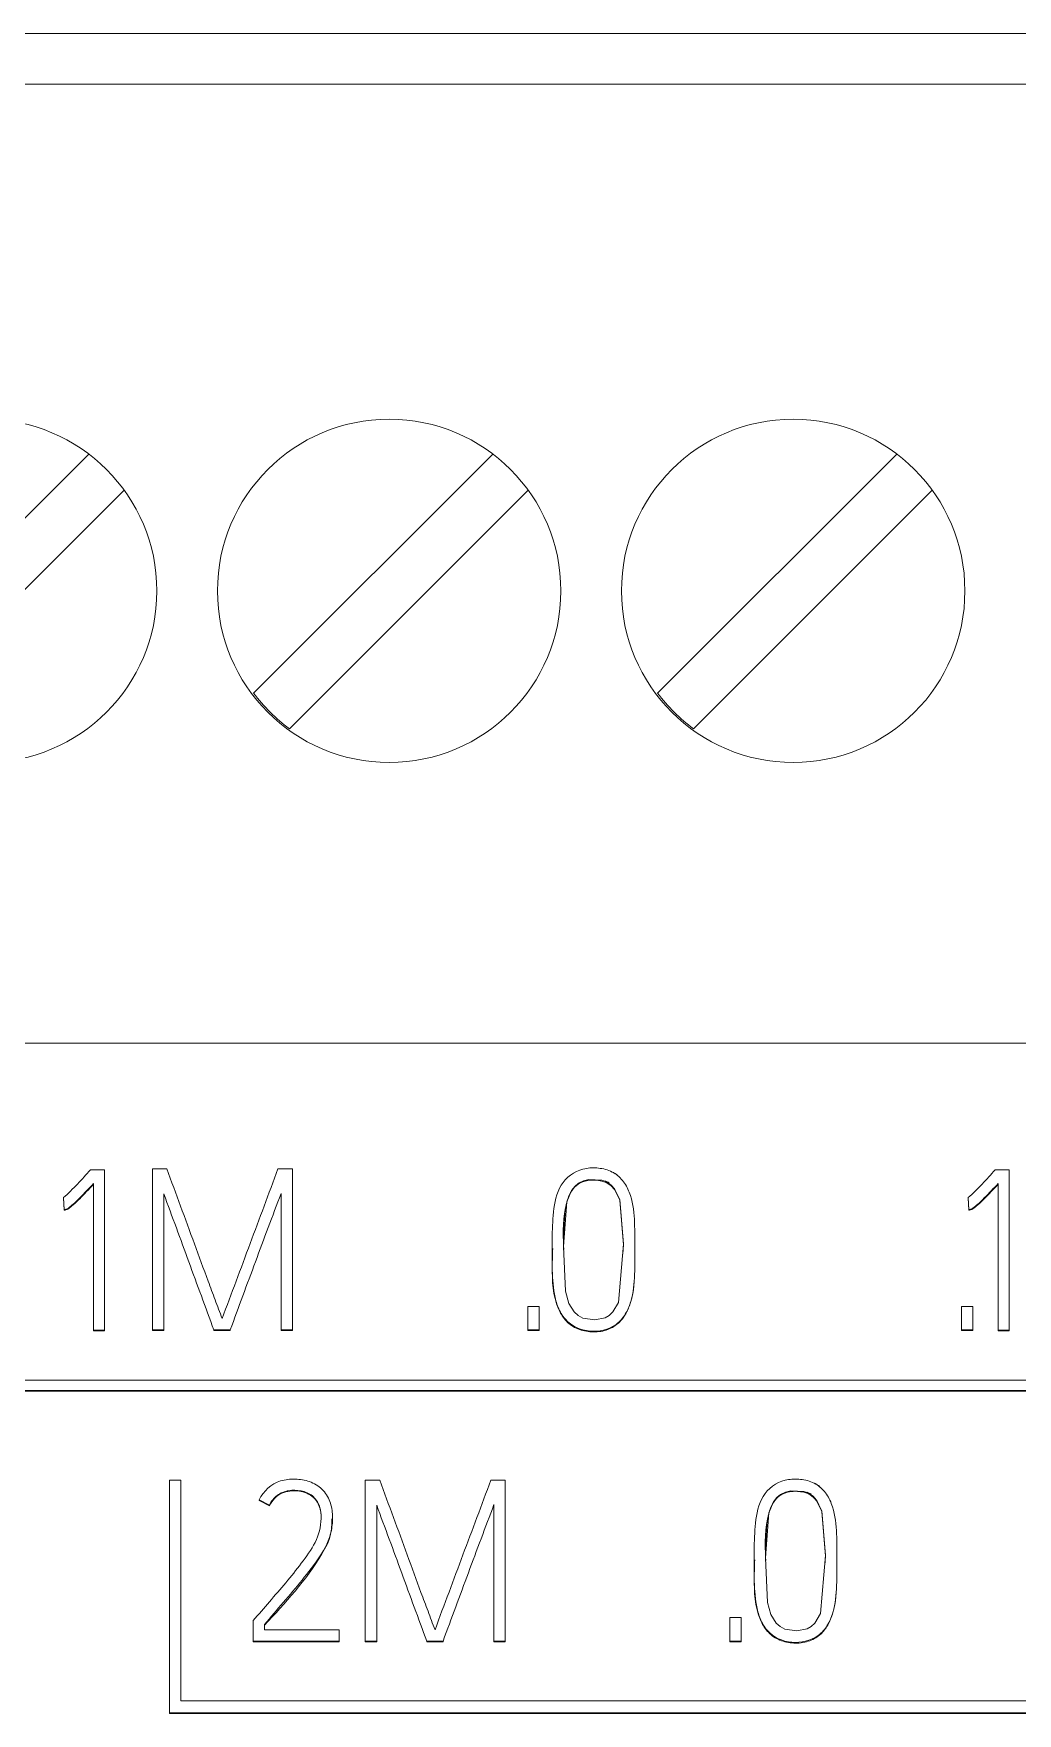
# Model space of a CAD drawing. Header units: millimetres. Extents: x 983 to 2111, y 2638 to 4457.
# Drawn here: x 1495.68 to 1505.42, y 3473.27 to 3489.91 of the extents above; entities that cross this region are included whole.
import ezdxf

# ---------------------------------------------------------------- set-up
doc = ezdxf.new("R2010")
doc.units = ezdxf.units.MM

# ---------------------------------------------------------------- blocks, each defined once
blk = doc.blocks.new('16DIDQ')
at = {"color": 7, "linetype": 'Continuous', "lineweight": 15}
for p, q in [((1533.41, 3489.908), (1488.91, 3489.908)), ((1533.41, 3489.408), (1488.91, 3489.408)), ((1493.858, 3483.376), (1496.226, 3485.743)), ((1497.858, 3483.376), (1500.226, 3485.743)), ((1501.858, 3483.376), (1504.226, 3485.743)), ((1496.576, 3485.386), (1494.212, 3483.022)), ((1500.576, 3485.386), (1498.212, 3483.022)), ((1504.576, 3485.386), (1502.212, 3483.022)), ((1532.51, 3479.908), (1488.01, 3479.908)), ((1496.856, 3477.067), (1496.856, 3478.663)), ((1496.856, 3478.663), (1496.998, 3478.663)), ((1498.099, 3478.663), (1498.243, 3478.663)), ((1498.243, 3478.663), (1498.243, 3477.067)), ((1496.243, 3478.654), (1496.383, 3478.654)), ((1496.272, 3477.065), (1496.272, 3478.517)), ((1496.383, 3478.654), (1496.383, 3477.065)), ((1505.2, 3478.654), (1505.34, 3478.654)), ((1505.229, 3477.065), (1505.229, 3478.517)), ((1505.34, 3478.654), (1505.34, 3477.065)), ((1495.982, 3478.26), (1495.975, 3478.378)), ((1495.975, 3478.371), (1495.975, 3478.378)), ((1495.982, 3478.253), (1495.975, 3478.371)), ((1496.969, 3478.415), (1496.969, 3477.067)), ((1498.13, 3477.067), (1498.13, 3478.419)), ((1504.938, 3478.26), (1504.931, 3478.378)), ((1504.931, 3478.378), (1504.931, 3478.371)), ((1504.938, 3478.253), (1504.931, 3478.371)), ((1495.982, 3478.26), (1495.982, 3478.253)), ((1504.938, 3478.253), (1504.938, 3478.26)), ((1500.813, 3477.879), (1500.813, 3477.872)), ((1501.632, 3477.751), (1501.632, 3477.758)), ((1500.572, 3477.299), (1500.572, 3477.067)), ((1500.685, 3477.299), (1500.572, 3477.299)), ((1500.685, 3477.067), (1500.685, 3477.299)), ((1504.865, 3477.299), (1504.978, 3477.299)), ((1504.865, 3477.067), (1504.865, 3477.299)), ((1504.978, 3477.299), (1504.978, 3477.067)), ((1496.383, 3477.065), (1496.272, 3477.065)), ((1496.272, 3477.058), (1496.272, 3477.065)), ((1496.383, 3477.058), (1496.272, 3477.058)), ((1496.383, 3477.058), (1496.383, 3477.065)), ((1496.969, 3477.067), (1496.856, 3477.067)), ((1496.856, 3477.067), (1496.856, 3477.06)), ((1496.969, 3477.06), (1496.856, 3477.06)), ((1496.969, 3477.06), (1496.969, 3477.067)), ((1497.626, 3477.067), (1497.464, 3477.067)), ((1497.464, 3477.06), (1497.464, 3477.067)), ((1497.626, 3477.06), (1497.464, 3477.06)), ((1497.626, 3477.06), (1497.626, 3477.067)), ((1498.243, 3477.067), (1498.13, 3477.067)), ((1498.13, 3477.06), (1498.13, 3477.067)), ((1498.243, 3477.06), (1498.13, 3477.06)), ((1498.243, 3477.06), (1498.243, 3477.067)), ((1500.572, 3477.067), (1500.685, 3477.067)), ((1500.572, 3477.06), (1500.572, 3477.067)), ((1500.685, 3477.06), (1500.572, 3477.06)), ((1500.685, 3477.067), (1500.685, 3477.06)), ((1504.978, 3477.067), (1504.865, 3477.067)), ((1504.865, 3477.06), (1504.865, 3477.067)), ((1504.865, 3477.06), (1504.978, 3477.06)), ((1504.978, 3477.067), (1504.978, 3477.06)), ((1505.229, 3477.058), (1505.229, 3477.065)), ((1505.34, 3477.065), (1505.229, 3477.065)), ((1505.229, 3477.058), (1505.34, 3477.058)), ((1505.34, 3477.058), (1505.34, 3477.065)), ((1495.203, 3476.569), (1530.484, 3476.569)), ((1530.594, 3476.468), (1495.093, 3476.468)), ((1495.093, 3476.461), (1530.594, 3476.461)), ((1497.025, 3475.579), (1497.025, 3473.275)), ((1497.136, 3475.579), (1497.025, 3475.579)), ((1497.136, 3473.393), (1497.136, 3475.579)), ((1498.964, 3473.984), (1498.964, 3475.58)), ((1498.964, 3475.58), (1499.106, 3475.58)), ((1500.206, 3475.58), (1500.35, 3475.58)), ((1500.35, 3475.58), (1500.35, 3473.984)), ((1497.914, 3475.383), (1497.914, 3475.376)), ((1497.914, 3475.383), (1498.014, 3475.332)), ((1497.914, 3475.376), (1498.014, 3475.325)), ((1498.014, 3475.332), (1498.014, 3475.325)), ((1499.077, 3475.332), (1499.077, 3473.984)), ((1500.237, 3473.984), (1500.237, 3475.337)), ((1498.64, 3475.196), (1498.64, 3475.203)), ((1502.813, 3474.796), (1502.813, 3474.789)), ((1503.632, 3474.668), (1503.632, 3474.675)), ((1497.854, 3474.188), (1497.854, 3473.984)), ((1502.572, 3473.984), (1502.572, 3474.217)), ((1502.572, 3474.217), (1502.685, 3474.217)), ((1502.685, 3474.217), (1502.685, 3473.984)), ((1497.965, 3474.095), (1497.965, 3474.148)), ((1498.706, 3474.095), (1497.965, 3474.095)), ((1498.706, 3473.984), (1498.706, 3474.095)), ((1497.854, 3473.984), (1498.706, 3473.984)), ((1497.854, 3473.984), (1497.854, 3473.977)), ((1497.854, 3473.977), (1498.706, 3473.977)), ((1498.706, 3473.984), (1498.706, 3473.977)), ((1499.077, 3473.984), (1498.964, 3473.984)), ((1498.964, 3473.984), (1498.964, 3473.977)), ((1499.077, 3473.977), (1498.964, 3473.977)), ((1499.077, 3473.977), (1499.077, 3473.984)), ((1499.734, 3473.984), (1499.572, 3473.984)), ((1499.572, 3473.977), (1499.572, 3473.984)), ((1499.734, 3473.977), (1499.572, 3473.977)), ((1499.734, 3473.977), (1499.734, 3473.984)), ((1500.35, 3473.984), (1500.237, 3473.984)), ((1500.237, 3473.977), (1500.237, 3473.984)), ((1500.35, 3473.977), (1500.237, 3473.977)), ((1500.35, 3473.977), (1500.35, 3473.984)), ((1502.685, 3473.984), (1502.572, 3473.984)), ((1502.572, 3473.984), (1502.572, 3473.977)), ((1502.685, 3473.977), (1502.572, 3473.977)), ((1502.685, 3473.984), (1502.685, 3473.977)), ((1532.504, 3473.393), (1497.136, 3473.393)), ((1497.025, 3473.275), (1532.614, 3473.275)), ((1497.025, 3473.275), (1497.025, 3473.268)), ((1497.025, 3473.268), (1532.614, 3473.268))]:
    blk.add_line(p, q, dxfattribs=at)
at = {"color": 7, "linetype": 'Continuous', "lineweight": 15, "flags": 128}
for points in [[(1501.305, 3478.549), (1501.178, 3478.556), (1501.123, 3478.543), (1501.076, 3478.52), (1501.037, 3478.489), (1501.004, 3478.447), (1500.958, 3478.336), (1500.927, 3477.893), (1500.947, 3477.45), (1500.98, 3477.33), (1501.031, 3477.245), (1501.07, 3477.21), (1501.117, 3477.185), (1501.236, 3477.167), (1501.337, 3477.187), (1501.379, 3477.211), (1501.415, 3477.245), (1501.471, 3477.34), (1501.521, 3477.916), (1501.483, 3478.358), (1501.432, 3478.465), (1501.398, 3478.502), (1501.358, 3478.53), (1501.341, 3478.539), (1501.338, 3478.541), (1501.338, 3478.541), (1501.337, 3478.541), (1501.337, 3478.541), (1501.336, 3478.541), (1501.336, 3478.541), (1501.336, 3478.541), (1501.336, 3478.541), (1501.337, 3478.541), (1501.337, 3478.541), (1501.337, 3478.541), (1501.337, 3478.541), (1501.337, 3478.541), (1501.338, 3478.541), (1501.362, 3478.531), (1501.376, 3478.525), (1501.378, 3478.524), (1501.378, 3478.524), (1501.378, 3478.524), (1501.377, 3478.524), (1501.377, 3478.525), (1501.377, 3478.525), (1501.377, 3478.525), (1501.377, 3478.525), (1501.377, 3478.525), (1501.377, 3478.525), (1501.377, 3478.524), (1501.378, 3478.524), (1501.378, 3478.524), (1501.378, 3478.524), (1501.378, 3478.524), (1501.378, 3478.524), (1501.378, 3478.524), (1501.377, 3478.525), (1501.377, 3478.525), (1501.377, 3478.525), (1501.377, 3478.525), (1501.377, 3478.525), (1501.377, 3478.524), (1501.378, 3478.524), (1501.378, 3478.524), (1501.378, 3478.524), (1501.378, 3478.524), (1501.378, 3478.524), (1501.377, 3478.525), (1501.377, 3478.525), (1501.377, 3478.525), (1501.377, 3478.525), (1501.377, 3478.525), (1501.377, 3478.525), (1501.377, 3478.525), (1501.378, 3478.524), (1501.378, 3478.524), (1501.378, 3478.524), (1501.378, 3478.524), (1501.378, 3478.524), (1501.378, 3478.524), (1501.378, 3478.524), (1501.377, 3478.524), (1501.377, 3478.525), (1501.377, 3478.525), (1501.377, 3478.525), (1501.377, 3478.525), (1501.378, 3478.524), (1501.378, 3478.524), (1501.378, 3478.524), (1501.378, 3478.524), (1501.378, 3478.524), (1501.378, 3478.524), (1501.377, 3478.525), (1501.377, 3478.525), (1501.377, 3478.525), (1501.377, 3478.525), (1501.377, 3478.525), (1501.377, 3478.525), (1501.377, 3478.525), (1501.378, 3478.524), (1501.378, 3478.524), (1501.378, 3478.524), (1501.378, 3478.524), (1501.378, 3478.524), (1501.378, 3478.524), (1501.378, 3478.524), (1501.377, 3478.525), (1501.377, 3478.525), (1501.377, 3478.525), (1501.377, 3478.525), (1501.377, 3478.525), (1501.378, 3478.524), (1501.378, 3478.524), (1501.378, 3478.524), (1501.378, 3478.524), (1501.378, 3478.524), (1501.378, 3478.524), (1501.378, 3478.524), (1501.377, 3478.524), (1501.377, 3478.525), (1501.377, 3478.525), (1501.377, 3478.525), (1501.377, 3478.525), (1501.378, 3478.524), (1501.378, 3478.524), (1501.378, 3478.524), (1501.378, 3478.524), (1501.378, 3478.524), (1501.378, 3478.524), (1501.377, 3478.525), (1501.377, 3478.525), (1501.376, 3478.525), (1501.376, 3478.525), (1501.376, 3478.525), (1501.376, 3478.525), (1501.377, 3478.525), (1501.377, 3478.525), (1501.378, 3478.524), (1501.378, 3478.524), (1501.378, 3478.524), (1501.378, 3478.524), (1501.378, 3478.524), (1501.377, 3478.525), (1501.376, 3478.525), (1501.376, 3478.525), (1501.376, 3478.525), (1501.376, 3478.525), (1501.376, 3478.525), (1501.377, 3478.524), (1501.378, 3478.524), (1501.378, 3478.524), (1501.378, 3478.524), (1501.378, 3478.524), (1501.377, 3478.524), (1501.377, 3478.525), (1501.377, 3478.525), (1501.377, 3478.525), (1501.367, 3478.529), (1501.305, 3478.549)], [(1501.515, 3477.819), (1501.521, 3477.909), (1501.483, 3478.351), (1501.436, 3478.453), (1501.399, 3478.494), (1501.356, 3478.524), (1501.34, 3478.533), (1501.336, 3478.534), (1501.336, 3478.535), (1501.336, 3478.535), (1501.336, 3478.535), (1501.336, 3478.535), (1501.336, 3478.535), (1501.336, 3478.535), (1501.336, 3478.535), (1501.338, 3478.534), (1501.367, 3478.522), (1501.374, 3478.519), (1501.377, 3478.518), (1501.377, 3478.517), (1501.378, 3478.517), (1501.378, 3478.517), (1501.378, 3478.517), (1501.377, 3478.517), (1501.375, 3478.518), (1501.367, 3478.521), (1501.305, 3478.542)], [(1501.521, 3477.909), (1501.483, 3478.351), (1501.432, 3478.458), (1501.398, 3478.495), (1501.358, 3478.523), (1501.341, 3478.532), (1501.338, 3478.534), (1501.338, 3478.534), (1501.337, 3478.534), (1501.337, 3478.534), (1501.336, 3478.534), (1501.336, 3478.534), (1501.336, 3478.534), (1501.336, 3478.534), (1501.337, 3478.534), (1501.337, 3478.534), (1501.337, 3478.534), (1501.337, 3478.534), (1501.337, 3478.534), (1501.338, 3478.534), (1501.362, 3478.524), (1501.376, 3478.518), (1501.378, 3478.517), (1501.378, 3478.517), (1501.378, 3478.517), (1501.377, 3478.517), (1501.377, 3478.518), (1501.377, 3478.518), (1501.377, 3478.518), (1501.377, 3478.518), (1501.377, 3478.518), (1501.377, 3478.518), (1501.377, 3478.517), (1501.378, 3478.517), (1501.378, 3478.517), (1501.378, 3478.517), (1501.378, 3478.517), (1501.378, 3478.517), (1501.378, 3478.517), (1501.377, 3478.518), (1501.377, 3478.518), (1501.377, 3478.518), (1501.377, 3478.518), (1501.377, 3478.518), (1501.377, 3478.517), (1501.378, 3478.517), (1501.378, 3478.517), (1501.378, 3478.517), (1501.378, 3478.517), (1501.378, 3478.517), (1501.377, 3478.518), (1501.377, 3478.518), (1501.377, 3478.518), (1501.377, 3478.518), (1501.377, 3478.518), (1501.377, 3478.518), (1501.377, 3478.518), (1501.378, 3478.517), (1501.378, 3478.517), (1501.378, 3478.517), (1501.378, 3478.517), (1501.378, 3478.517), (1501.378, 3478.517), (1501.378, 3478.517), (1501.377, 3478.517), (1501.377, 3478.518), (1501.377, 3478.518), (1501.377, 3478.518), (1501.377, 3478.518), (1501.378, 3478.517), (1501.378, 3478.517), (1501.378, 3478.517), (1501.378, 3478.517), (1501.378, 3478.517), (1501.378, 3478.517), (1501.377, 3478.518), (1501.377, 3478.518), (1501.377, 3478.518), (1501.377, 3478.518), (1501.377, 3478.518), (1501.377, 3478.518), (1501.377, 3478.518), (1501.378, 3478.517), (1501.378, 3478.517), (1501.378, 3478.517), (1501.378, 3478.517), (1501.378, 3478.517), (1501.378, 3478.517), (1501.378, 3478.517), (1501.377, 3478.518), (1501.377, 3478.518), (1501.377, 3478.518), (1501.377, 3478.518), (1501.377, 3478.518), (1501.378, 3478.517), (1501.378, 3478.517), (1501.378, 3478.517), (1501.378, 3478.517), (1501.378, 3478.517), (1501.378, 3478.517), (1501.378, 3478.517), (1501.377, 3478.517), (1501.377, 3478.518), (1501.377, 3478.518), (1501.377, 3478.518), (1501.377, 3478.518), (1501.378, 3478.517), (1501.378, 3478.517), (1501.378, 3478.517), (1501.378, 3478.517), (1501.378, 3478.517), (1501.378, 3478.517), (1501.377, 3478.518), (1501.377, 3478.518), (1501.376, 3478.518), (1501.376, 3478.518), (1501.376, 3478.518), (1501.376, 3478.518), (1501.377, 3478.518), (1501.377, 3478.517), (1501.378, 3478.517), (1501.378, 3478.517), (1501.378, 3478.517), (1501.378, 3478.517), (1501.378, 3478.517), (1501.377, 3478.518), (1501.376, 3478.518), (1501.376, 3478.518), (1501.376, 3478.518), (1501.376, 3478.518), (1501.376, 3478.518), (1501.377, 3478.517), (1501.378, 3478.517), (1501.378, 3478.517), (1501.378, 3478.517), (1501.378, 3478.517), (1501.377, 3478.517), (1501.377, 3478.518), (1501.377, 3478.518), (1501.377, 3478.518), (1501.367, 3478.522), (1501.305, 3478.542)], [(1503.305, 3475.467), (1503.178, 3475.473), (1503.123, 3475.461), (1503.076, 3475.438), (1503.037, 3475.406), (1503.004, 3475.365), (1502.958, 3475.254), (1502.927, 3474.811), (1502.947, 3474.368), (1502.98, 3474.248), (1503.031, 3474.162), (1503.07, 3474.128), (1503.117, 3474.103), (1503.236, 3474.085), (1503.337, 3474.105), (1503.379, 3474.129), (1503.415, 3474.163), (1503.471, 3474.258), (1503.521, 3474.834), (1503.483, 3475.275), (1503.432, 3475.382), (1503.398, 3475.42), (1503.358, 3475.448), (1503.341, 3475.457), (1503.338, 3475.458), (1503.338, 3475.458), (1503.337, 3475.459), (1503.337, 3475.459), (1503.336, 3475.459), (1503.336, 3475.459), (1503.336, 3475.459), (1503.336, 3475.459), (1503.337, 3475.459), (1503.337, 3475.459), (1503.337, 3475.459), (1503.337, 3475.459), (1503.337, 3475.459), (1503.338, 3475.459), (1503.362, 3475.448), (1503.376, 3475.443), (1503.378, 3475.442), (1503.378, 3475.442), (1503.378, 3475.442), (1503.377, 3475.442), (1503.377, 3475.442), (1503.377, 3475.442), (1503.377, 3475.442), (1503.377, 3475.442), (1503.377, 3475.442), (1503.377, 3475.442), (1503.377, 3475.442), (1503.378, 3475.442), (1503.378, 3475.442), (1503.378, 3475.442), (1503.378, 3475.442), (1503.378, 3475.442), (1503.378, 3475.442), (1503.377, 3475.442), (1503.377, 3475.442), (1503.377, 3475.442), (1503.377, 3475.442), (1503.377, 3475.442), (1503.377, 3475.442), (1503.378, 3475.442), (1503.378, 3475.442), (1503.378, 3475.442), (1503.378, 3475.442), (1503.378, 3475.442), (1503.377, 3475.442), (1503.377, 3475.442), (1503.377, 3475.442), (1503.377, 3475.442), (1503.377, 3475.442), (1503.377, 3475.442), (1503.377, 3475.442), (1503.378, 3475.442), (1503.378, 3475.442), (1503.378, 3475.442), (1503.378, 3475.442), (1503.378, 3475.442), (1503.378, 3475.442), (1503.378, 3475.442), (1503.377, 3475.442), (1503.377, 3475.442), (1503.377, 3475.442), (1503.377, 3475.442), (1503.377, 3475.442), (1503.378, 3475.442), (1503.378, 3475.442), (1503.378, 3475.442), (1503.378, 3475.442), (1503.378, 3475.442), (1503.378, 3475.442), (1503.377, 3475.442), (1503.377, 3475.442), (1503.377, 3475.442), (1503.377, 3475.442), (1503.377, 3475.442), (1503.377, 3475.442), (1503.377, 3475.442), (1503.378, 3475.442), (1503.378, 3475.442), (1503.378, 3475.442), (1503.378, 3475.442), (1503.378, 3475.442), (1503.378, 3475.442), (1503.378, 3475.442), (1503.377, 3475.442), (1503.377, 3475.442), (1503.377, 3475.442), (1503.377, 3475.442), (1503.377, 3475.442), (1503.378, 3475.442), (1503.378, 3475.442), (1503.378, 3475.442), (1503.378, 3475.442), (1503.378, 3475.442), (1503.378, 3475.442), (1503.378, 3475.442), (1503.377, 3475.442), (1503.377, 3475.442), (1503.377, 3475.442), (1503.377, 3475.442), (1503.377, 3475.442), (1503.378, 3475.442), (1503.378, 3475.442), (1503.378, 3475.442), (1503.378, 3475.442), (1503.378, 3475.442), (1503.378, 3475.442), (1503.377, 3475.442), (1503.377, 3475.442), (1503.376, 3475.442), (1503.376, 3475.442), (1503.376, 3475.442), (1503.376, 3475.442), (1503.377, 3475.442), (1503.377, 3475.442), (1503.378, 3475.442), (1503.378, 3475.442), (1503.378, 3475.442), (1503.378, 3475.442), (1503.378, 3475.442), (1503.377, 3475.442), (1503.376, 3475.442), (1503.376, 3475.443), (1503.376, 3475.443), (1503.376, 3475.443), (1503.376, 3475.442), (1503.377, 3475.442), (1503.378, 3475.442), (1503.378, 3475.442), (1503.378, 3475.442), (1503.378, 3475.442), (1503.377, 3475.442), (1503.377, 3475.442), (1503.377, 3475.442), (1503.377, 3475.442), (1503.367, 3475.446), (1503.305, 3475.467)], [(1503.515, 3474.736), (1503.521, 3474.827), (1503.483, 3475.268), (1503.436, 3475.37), (1503.399, 3475.412), (1503.356, 3475.442), (1503.34, 3475.45), (1503.336, 3475.452), (1503.336, 3475.452), (1503.336, 3475.452), (1503.336, 3475.452), (1503.336, 3475.452), (1503.336, 3475.452), (1503.336, 3475.452), (1503.336, 3475.452), (1503.338, 3475.452), (1503.367, 3475.439), (1503.374, 3475.436), (1503.377, 3475.435), (1503.377, 3475.435), (1503.378, 3475.435), (1503.378, 3475.435), (1503.378, 3475.435), (1503.377, 3475.435), (1503.375, 3475.436), (1503.367, 3475.439), (1503.305, 3475.46)], [(1503.521, 3474.827), (1503.483, 3475.268), (1503.432, 3475.375), (1503.398, 3475.413), (1503.358, 3475.441), (1503.341, 3475.45), (1503.338, 3475.451), (1503.338, 3475.451), (1503.337, 3475.452), (1503.337, 3475.452), (1503.336, 3475.452), (1503.336, 3475.452), (1503.336, 3475.452), (1503.336, 3475.452), (1503.337, 3475.452), (1503.337, 3475.452), (1503.337, 3475.452), (1503.337, 3475.452), (1503.337, 3475.452), (1503.338, 3475.452), (1503.362, 3475.441), (1503.376, 3475.436), (1503.378, 3475.435), (1503.378, 3475.435), (1503.378, 3475.435), (1503.377, 3475.435), (1503.377, 3475.435), (1503.377, 3475.435), (1503.377, 3475.435), (1503.377, 3475.435), (1503.377, 3475.435), (1503.377, 3475.435), (1503.377, 3475.435), (1503.378, 3475.435), (1503.378, 3475.435), (1503.378, 3475.435), (1503.378, 3475.435), (1503.378, 3475.435), (1503.378, 3475.435), (1503.377, 3475.435), (1503.377, 3475.435), (1503.377, 3475.435), (1503.377, 3475.435), (1503.377, 3475.435), (1503.377, 3475.435), (1503.378, 3475.435), (1503.378, 3475.435), (1503.378, 3475.435), (1503.378, 3475.435), (1503.378, 3475.435), (1503.377, 3475.435), (1503.377, 3475.435), (1503.377, 3475.435), (1503.377, 3475.435), (1503.377, 3475.435), (1503.377, 3475.435), (1503.377, 3475.435), (1503.378, 3475.435), (1503.378, 3475.435), (1503.378, 3475.435), (1503.378, 3475.435), (1503.378, 3475.435), (1503.378, 3475.435), (1503.378, 3475.435), (1503.377, 3475.435), (1503.377, 3475.435), (1503.377, 3475.435), (1503.377, 3475.435), (1503.377, 3475.435), (1503.378, 3475.435), (1503.378, 3475.435), (1503.378, 3475.435), (1503.378, 3475.435), (1503.378, 3475.435), (1503.378, 3475.435), (1503.377, 3475.435), (1503.377, 3475.435), (1503.377, 3475.435), (1503.377, 3475.435), (1503.377, 3475.435), (1503.377, 3475.435), (1503.377, 3475.435), (1503.378, 3475.435), (1503.378, 3475.435), (1503.378, 3475.435), (1503.378, 3475.435), (1503.378, 3475.435), (1503.378, 3475.435), (1503.378, 3475.435), (1503.377, 3475.435), (1503.377, 3475.435), (1503.377, 3475.435), (1503.377, 3475.435), (1503.377, 3475.435), (1503.378, 3475.435), (1503.378, 3475.435), (1503.378, 3475.435), (1503.378, 3475.435), (1503.378, 3475.435), (1503.378, 3475.435), (1503.378, 3475.435), (1503.377, 3475.435), (1503.377, 3475.435), (1503.377, 3475.435), (1503.377, 3475.435), (1503.377, 3475.435), (1503.378, 3475.435), (1503.378, 3475.435), (1503.378, 3475.435), (1503.378, 3475.435), (1503.378, 3475.435), (1503.378, 3475.435), (1503.377, 3475.435), (1503.377, 3475.435), (1503.376, 3475.435), (1503.376, 3475.435), (1503.376, 3475.435), (1503.376, 3475.435), (1503.377, 3475.435), (1503.377, 3475.435), (1503.378, 3475.435), (1503.378, 3475.435), (1503.378, 3475.435), (1503.378, 3475.435), (1503.378, 3475.435), (1503.377, 3475.435), (1503.376, 3475.435), (1503.376, 3475.435), (1503.376, 3475.436), (1503.376, 3475.435), (1503.376, 3475.435), (1503.377, 3475.435), (1503.378, 3475.435), (1503.378, 3475.435), (1503.378, 3475.435), (1503.378, 3475.435), (1503.377, 3475.435), (1503.377, 3475.435), (1503.377, 3475.435), (1503.377, 3475.435), (1503.367, 3475.439), (1503.305, 3475.46)]]:
    blk.add_lwpolyline(points, dxfattribs=at)
at = {"color": 7, "linetype": 'Continuous', "lineweight": 15}
for centre in [(1495.2, 3484.388), (1499.2, 3484.388), (1503.2, 3484.388)]:
    blk.add_circle(centre, 1.7, dxfattribs=at)
for centre in [(1499.224, 3484.388), (1503.224, 3484.388)]:
    blk.add_arc(centre, 1.7, 216.5435, 233.4565, dxfattribs=at)
for points, knots in [([(1496.998, 3478.663), (1497.044, 3478.539), (1497.089, 3478.415), (1497.18, 3478.168), (1497.227, 3478.045), (1497.316, 3477.797), (1497.362, 3477.673), (1497.431, 3477.488), (1497.454, 3477.426), (1497.5, 3477.302), (1497.521, 3477.24), (1497.548, 3477.18)], [0, 0, 0, 0, 0.25, 0.25, 0.5, 0.5, 0.75, 0.75, 0.875, 0.875, 1, 1, 1, 1]), ([(1497.548, 3477.18), (1497.591, 3477.304), (1497.639, 3477.427), (1497.685, 3477.551), (1497.731, 3477.674), (1497.777, 3477.798), (1497.823, 3477.922), (1497.869, 3478.045), (1497.916, 3478.168), (1497.962, 3478.292), (1498.007, 3478.415), (1498.053, 3478.539), (1498.099, 3478.663)], [0, 0, 0, 0, 0.000396463, 0.000396463, 0.000396463, 0.000792825, 0.000792825, 0.000792825, 0.001189117, 0.001189117, 0.001189117, 0.001585407, 0.001585407, 0.001585407, 0.001585407]), ([(1501.392, 3478.638), (1501.415, 3478.628), (1501.437, 3478.615), (1501.464, 3478.599), (1501.468, 3478.596), (1501.455, 3478.605), (1501.44, 3478.614), (1501.419, 3478.628), (1501.415, 3478.631), (1501.429, 3478.621), (1501.445, 3478.61), (1501.478, 3478.582), (1501.495, 3478.566), (1501.539, 3478.513), (1501.561, 3478.473), (1501.611, 3478.345), (1501.622, 3478.254), (1501.633, 3478.072), (1501.632, 3477.982), (1501.632, 3477.8), (1501.634, 3477.709), (1501.627, 3477.528), (1501.618, 3477.436), (1501.58, 3477.305), (1501.562, 3477.263), (1501.514, 3477.185), (1501.484, 3477.149), (1501.373, 3477.068), (1501.278, 3477.048), (1501.095, 3477.064), (1501.005, 3477.103), (1500.914, 3477.207), (1500.891, 3477.249), (1500.856, 3477.333), (1500.844, 3477.377), (1500.82, 3477.511), (1500.816, 3477.602), (1500.813, 3477.784), (1500.813, 3477.876), (1500.815, 3478.057), (1500.817, 3478.145), (1500.837, 3478.327), (1500.855, 3478.423), (1500.95, 3478.578), (1501.031, 3478.637), (1501.163, 3478.672), (1501.21, 3478.674), (1501.301, 3478.668), (1501.347, 3478.659), (1501.392, 3478.638)], [0, 0, 0, 0, 0.015625, 0.015625, 0.03125, 0.03125, 0.046875, 0.046875, 0.0625, 0.0625, 0.078125, 0.078125, 0.09375, 0.09375, 0.125, 0.125, 0.1875, 0.1875, 0.25, 0.25, 0.3125, 0.3125, 0.375, 0.375, 0.40625, 0.40625, 0.4375, 0.4375, 0.5, 0.5, 0.5625, 0.5625, 0.59375, 0.59375, 0.625, 0.625, 0.6875, 0.6875, 0.75, 0.75, 0.8125, 0.8125, 0.875, 0.875, 0.9375, 0.9375, 0.96875, 0.96875, 1, 1, 1, 1]), ([(1495.975, 3478.378), (1496, 3478.398), (1496.023, 3478.42), (1496.046, 3478.443), (1496.069, 3478.465), (1496.091, 3478.489), (1496.113, 3478.512), (1496.157, 3478.559), (1496.201, 3478.605), (1496.243, 3478.654)], [0, 0, 0, 0, 0.0000967546, 0.0000967546, 0.0000967546, 0.000193294, 0.000193294, 0.000193294, 0.0003859746, 0.0003859746, 0.0003859746, 0.0003859746]), ([(1496.272, 3478.517), (1496.25, 3478.493), (1496.227, 3478.469), (1496.205, 3478.445), (1496.182, 3478.421), (1496.159, 3478.397), (1496.136, 3478.374), (1496.115, 3478.353), (1496.094, 3478.332), (1496.071, 3478.312), (1496.056, 3478.299), (1496.041, 3478.285), (1496.024, 3478.274), (1496.016, 3478.269), (1496.008, 3478.265), (1496, 3478.263), (1495.994, 3478.261), (1495.988, 3478.26), (1495.982, 3478.26)], [0, 0, 0, 0, 0.0000990184, 0.0000990184, 0.0000990184, 0.0001980448, 0.0001980448, 0.0001980448, 0.0002868806, 0.0002868806, 0.0002868806, 0.0003483915, 0.0003483915, 0.0003483915, 0.0003746495, 0.0003746495, 0.0003746495, 0.000393231, 0.000393231, 0.000393231, 0.000393231]), ([(1496.272, 3478.51), (1496.25, 3478.486), (1496.227, 3478.462), (1496.205, 3478.438), (1496.182, 3478.414), (1496.159, 3478.39), (1496.136, 3478.367), (1496.115, 3478.346), (1496.094, 3478.325), (1496.071, 3478.305), (1496.056, 3478.292), (1496.041, 3478.278), (1496.024, 3478.267), (1496.016, 3478.262), (1496.008, 3478.258), (1496, 3478.256), (1495.994, 3478.254), (1495.988, 3478.253), (1495.982, 3478.253)], [0, 0, 0, 0, 0.0000990184, 0.0000990184, 0.0000990184, 0.0001980448, 0.0001980448, 0.0001980448, 0.0002868806, 0.0002868806, 0.0002868806, 0.0003483915, 0.0003483915, 0.0003483915, 0.0003746495, 0.0003746495, 0.0003746495, 0.000393231, 0.000393231, 0.000393231, 0.000393231]), ([(1501.305, 3478.542), (1501.264, 3478.548), (1501.203, 3478.556), (1501.125, 3478.54), (1501.074, 3478.515), (1501.031, 3478.479), (1500.987, 3478.418), (1500.918, 3478.224), (1500.92, 3478.027), (1500.928, 3477.872), (1500.928, 3477.864)], [0, 0, 0, 0, 0.13391, 0.194377, 0.255054, 0.315663, 0.375963, 0.49607, 0.975785, 1, 1, 1, 1]), ([(1501.305, 3478.542), (1501.291, 3478.545), (1501.263, 3478.551), (1501.185, 3478.554), (1501.082, 3478.533), (1500.994, 3478.439), (1500.948, 3478.314), (1500.93, 3478.126), (1500.928, 3477.978), (1500.927, 3477.886)], [0, 0, 0, 0, 0.0460077, 0.0952134, 0.2602926, 0.3733673, 0.5069207, 0.6954469, 1, 1, 1, 1]), ([(1504.931, 3478.378), (1504.956, 3478.398), (1504.98, 3478.42), (1505.003, 3478.443), (1505.026, 3478.465), (1505.048, 3478.489), (1505.07, 3478.512), (1505.114, 3478.559), (1505.158, 3478.605), (1505.2, 3478.654)], [0, 0, 0, 0, 0.0000967546, 0.0000967546, 0.0000967546, 0.000193294, 0.000193294, 0.000193294, 0.0003859746, 0.0003859746, 0.0003859746, 0.0003859746]), ([(1505.229, 3478.517), (1505.206, 3478.493), (1505.184, 3478.469), (1505.161, 3478.445), (1505.138, 3478.421), (1505.115, 3478.397), (1505.092, 3478.374), (1505.071, 3478.353), (1505.05, 3478.332), (1505.028, 3478.312), (1505.013, 3478.299), (1504.997, 3478.285), (1504.98, 3478.274), (1504.973, 3478.269), (1504.965, 3478.265), (1504.956, 3478.263), (1504.95, 3478.261), (1504.944, 3478.26), (1504.938, 3478.26)], [0, 0, 0, 0, 0.0000990184, 0.0000990184, 0.0000990184, 0.0001980448, 0.0001980448, 0.0001980448, 0.0002868806, 0.0002868806, 0.0002868806, 0.0003483915, 0.0003483915, 0.0003483915, 0.0003746495, 0.0003746495, 0.0003746495, 0.000393231, 0.000393231, 0.000393231, 0.000393231]), ([(1505.229, 3478.51), (1505.206, 3478.486), (1505.184, 3478.462), (1505.161, 3478.438), (1505.138, 3478.414), (1505.115, 3478.39), (1505.092, 3478.367), (1505.071, 3478.346), (1505.05, 3478.325), (1505.028, 3478.305), (1505.013, 3478.292), (1504.997, 3478.278), (1504.98, 3478.267), (1504.973, 3478.262), (1504.965, 3478.258), (1504.956, 3478.256), (1504.95, 3478.254), (1504.944, 3478.253), (1504.938, 3478.253)], [0, 0, 0, 0, 0.0000990184, 0.0000990184, 0.0000990184, 0.0001980448, 0.0001980448, 0.0001980448, 0.0002868806, 0.0002868806, 0.0002868806, 0.0003483915, 0.0003483915, 0.0003483915, 0.0003746495, 0.0003746495, 0.0003746495, 0.000393231, 0.000393231, 0.000393231, 0.000393231]), ([(1497.464, 3477.067), (1497.382, 3477.291), (1497.299, 3477.516), (1497.175, 3477.853), (1497.135, 3477.966), (1497.051, 3478.19), (1497.009, 3478.302), (1496.969, 3478.415)], [0, 0, 0, 0, 0.5, 0.5, 0.75, 0.75, 1, 1, 1, 1]), ([(1498.13, 3478.419), (1498.088, 3478.306), (1498.045, 3478.194), (1498.002, 3478.082), (1497.96, 3477.969), (1497.918, 3477.856), (1497.877, 3477.743), (1497.835, 3477.631), (1497.793, 3477.518), (1497.751, 3477.405), (1497.709, 3477.292), (1497.668, 3477.179), (1497.626, 3477.067)], [0, 0, 0, 0, 0.000361634, 0.000361634, 0.000361634, 0.000723249, 0.000723249, 0.000723249, 0.001084847, 0.001084847, 0.001084847, 0.001446445, 0.001446445, 0.001446445, 0.001446445]), ([(1501.632, 3477.826), (1501.632, 3477.79), (1501.632, 3477.734), (1501.631, 3477.667), (1501.629, 3477.53), (1501.611, 3477.369), (1501.533, 3477.2), (1501.45, 3477.108), (1501.331, 3477.05), (1501.188, 3477.042), (1501.071, 3477.069), (1500.991, 3477.118), (1500.927, 3477.18), (1500.821, 3477.362), (1500.811, 3477.615), (1500.817, 3477.813), (1500.819, 3477.872)], [0, 0, 0, 0, 0.053654, 0.081868, 0.098633, 0.255755, 0.316441, 0.369692, 0.435315, 0.50582, 0.575853, 0.608847, 0.642232, 0.705574, 0.913729, 1, 1, 1, 1]), ([(1497.965, 3474.148), (1498.089, 3474.295), (1498.216, 3474.44), (1498.398, 3474.664), (1498.457, 3474.739), (1498.564, 3474.9), (1498.609, 3474.987), (1498.637, 3475.129), (1498.641, 3475.177), (1498.637, 3475.274), (1498.63, 3475.322), (1498.596, 3475.414), (1498.569, 3475.454), (1498.5, 3475.524), (1498.457, 3475.548), (1498.366, 3475.58), (1498.318, 3475.588), (1498.221, 3475.59), (1498.172, 3475.586), (1498.033, 3475.542), (1497.954, 3475.473), (1497.914, 3475.383)], [0, 0, 0, 0, 0.25, 0.25, 0.375, 0.375, 0.5, 0.5, 0.5625, 0.5625, 0.625, 0.625, 0.6875, 0.6875, 0.75, 0.75, 0.8125, 0.8125, 0.875, 0.875, 1, 1, 1, 1]), ([(1499.106, 3475.58), (1499.151, 3475.457), (1499.197, 3475.333), (1499.288, 3475.086), (1499.335, 3474.962), (1499.424, 3474.714), (1499.469, 3474.59), (1499.538, 3474.405), (1499.562, 3474.343), (1499.608, 3474.22), (1499.628, 3474.157), (1499.656, 3474.097)], [0, 0, 0, 0, 0.25, 0.25, 0.5, 0.5, 0.75, 0.75, 0.875, 0.875, 1, 1, 1, 1]), ([(1499.656, 3474.097), (1499.699, 3474.222), (1499.746, 3474.345), (1499.793, 3474.469), (1499.839, 3474.592), (1499.884, 3474.716), (1499.93, 3474.839), (1499.976, 3474.963), (1500.023, 3475.086), (1500.069, 3475.209), (1500.115, 3475.333), (1500.161, 3475.457), (1500.206, 3475.58)], [0, 0, 0, 0, 0.000396463, 0.000396463, 0.000396463, 0.000792825, 0.000792825, 0.000792825, 0.001189117, 0.001189117, 0.001189117, 0.001585407, 0.001585407, 0.001585407, 0.001585407]), ([(1503.392, 3475.556), (1503.415, 3475.545), (1503.437, 3475.533), (1503.464, 3475.517), (1503.468, 3475.514), (1503.455, 3475.522), (1503.44, 3475.532), (1503.419, 3475.546), (1503.415, 3475.548), (1503.429, 3475.539), (1503.445, 3475.528), (1503.478, 3475.5), (1503.495, 3475.483), (1503.539, 3475.431), (1503.561, 3475.39), (1503.611, 3475.263), (1503.622, 3475.171), (1503.633, 3474.99), (1503.632, 3474.899), (1503.632, 3474.718), (1503.634, 3474.627), (1503.627, 3474.445), (1503.618, 3474.354), (1503.58, 3474.223), (1503.562, 3474.181), (1503.514, 3474.103), (1503.484, 3474.067), (1503.373, 3473.986), (1503.278, 3473.965), (1503.095, 3473.982), (1503.005, 3474.02), (1502.914, 3474.125), (1502.891, 3474.166), (1502.856, 3474.251), (1502.844, 3474.295), (1502.82, 3474.429), (1502.816, 3474.52), (1502.813, 3474.702), (1502.813, 3474.793), (1502.815, 3474.974), (1502.817, 3475.063), (1502.837, 3475.244), (1502.855, 3475.34), (1502.95, 3475.496), (1503.031, 3475.555), (1503.163, 3475.589), (1503.21, 3475.591), (1503.301, 3475.585), (1503.347, 3475.576), (1503.392, 3475.556)], [0, 0, 0, 0, 0.015625, 0.015625, 0.03125, 0.03125, 0.046875, 0.046875, 0.0625, 0.0625, 0.078125, 0.078125, 0.09375, 0.09375, 0.125, 0.125, 0.1875, 0.1875, 0.25, 0.25, 0.3125, 0.3125, 0.375, 0.375, 0.40625, 0.40625, 0.4375, 0.4375, 0.5, 0.5, 0.5625, 0.5625, 0.59375, 0.59375, 0.625, 0.625, 0.6875, 0.6875, 0.75, 0.75, 0.8125, 0.8125, 0.875, 0.875, 0.9375, 0.9375, 0.96875, 0.96875, 1, 1, 1, 1]), ([(1498.014, 3475.332), (1498.032, 3475.37), (1498.058, 3475.403), (1498.124, 3475.453), (1498.163, 3475.468), (1498.245, 3475.481), (1498.287, 3475.481), (1498.368, 3475.465), (1498.408, 3475.449), (1498.472, 3475.397), (1498.495, 3475.361), (1498.523, 3475.282), (1498.527, 3475.241), (1498.525, 3475.116), (1498.503, 3475.035), (1498.429, 3474.888), (1498.379, 3474.822), (1498.281, 3474.69), (1498.229, 3474.626), (1498.07, 3474.437), (1497.962, 3474.312), (1497.854, 3474.188)], [0, 0, 0, 0, 0.0625, 0.0625, 0.125, 0.125, 0.1875, 0.1875, 0.25, 0.25, 0.3125, 0.3125, 0.375, 0.375, 0.5, 0.5, 0.625, 0.625, 0.75, 0.75, 1, 1, 1, 1]), ([(1498.014, 3475.325), (1498.029, 3475.351), (1498.06, 3475.402), (1498.134, 3475.453), (1498.231, 3475.476), (1498.331, 3475.472), (1498.423, 3475.434), (1498.482, 3475.379), (1498.517, 3475.299), (1498.532, 3475.236), (1498.526, 3475.199), (1498.526, 3475.199)], [0, 0, 0, 0, 0.120675, 0.241615, 0.352963, 0.526512, 0.63822, 0.750652, 0.846194, 0.998065, 1, 1, 1, 1]), ([(1499.572, 3473.984), (1499.489, 3474.209), (1499.407, 3474.434), (1499.283, 3474.771), (1499.242, 3474.883), (1499.159, 3475.108), (1499.116, 3475.219), (1499.077, 3475.332)], [0, 0, 0, 0, 0.5, 0.5, 0.75, 0.75, 1, 1, 1, 1]), ([(1500.237, 3475.337), (1500.196, 3475.224), (1500.152, 3475.112), (1500.11, 3474.999), (1500.068, 3474.887), (1500.026, 3474.774), (1499.984, 3474.661), (1499.943, 3474.548), (1499.901, 3474.435), (1499.859, 3474.323), (1499.817, 3474.21), (1499.775, 3474.097), (1499.734, 3473.984)], [0, 0, 0, 0, 0.000361634, 0.000361634, 0.000361634, 0.000723249, 0.000723249, 0.000723249, 0.001084847, 0.001084847, 0.001084847, 0.001446445, 0.001446445, 0.001446445, 0.001446445]), ([(1503.305, 3475.46), (1503.264, 3475.465), (1503.203, 3475.474), (1503.125, 3475.458), (1503.074, 3475.433), (1503.031, 3475.397), (1502.987, 3475.336), (1502.918, 3475.142), (1502.92, 3474.944), (1502.928, 3474.789), (1502.928, 3474.782)], [0, 0, 0, 0, 0.133911, 0.194375, 0.255053, 0.315658, 0.375962, 0.496062, 0.975784, 1, 1, 1, 1]), ([(1503.305, 3475.46), (1503.291, 3475.463), (1503.263, 3475.468), (1503.185, 3475.471), (1503.082, 3475.451), (1502.994, 3475.356), (1502.948, 3475.232), (1502.93, 3475.044), (1502.928, 3474.896), (1502.927, 3474.804)], [0, 0, 0, 0, 0.046008, 0.095213, 0.260292, 0.373367, 0.50692, 0.695446, 1, 1, 1, 1]), ([(1497.965, 3474.141), (1498.171, 3474.363), (1498.424, 3474.637), (1498.63, 3475.02), (1498.632, 3475.143), (1498.633, 3475.196)], [0, 0, 0, 0, 0.712712, 0.876768, 1, 1, 1, 1]), ([(1503.632, 3474.744), (1503.632, 3474.708), (1503.632, 3474.652), (1503.631, 3474.585), (1503.629, 3474.448), (1503.611, 3474.286), (1503.533, 3474.118), (1503.45, 3474.025), (1503.331, 3473.968), (1503.188, 3473.959), (1503.071, 3473.987), (1502.991, 3474.036), (1502.927, 3474.097), (1502.821, 3474.279), (1502.811, 3474.532), (1502.817, 3474.731), (1502.819, 3474.789)], [0, 0, 0, 0, 0.053658, 0.081867, 0.098632, 0.255754, 0.31644, 0.369691, 0.435313, 0.505818, 0.575852, 0.608844, 0.64223, 0.705572, 0.913726, 1, 1, 1, 1])]:
    blk.add_open_spline(points, degree=3, knots=knots, dxfattribs=at)

msp = doc.modelspace()

# ---------------------------------------------------------------- block references
at = {"lineweight": -3}
msp.add_blockref('16DIDQ', (0, 0), dxfattribs=at)

doc.saveas('drawing.dxf')
